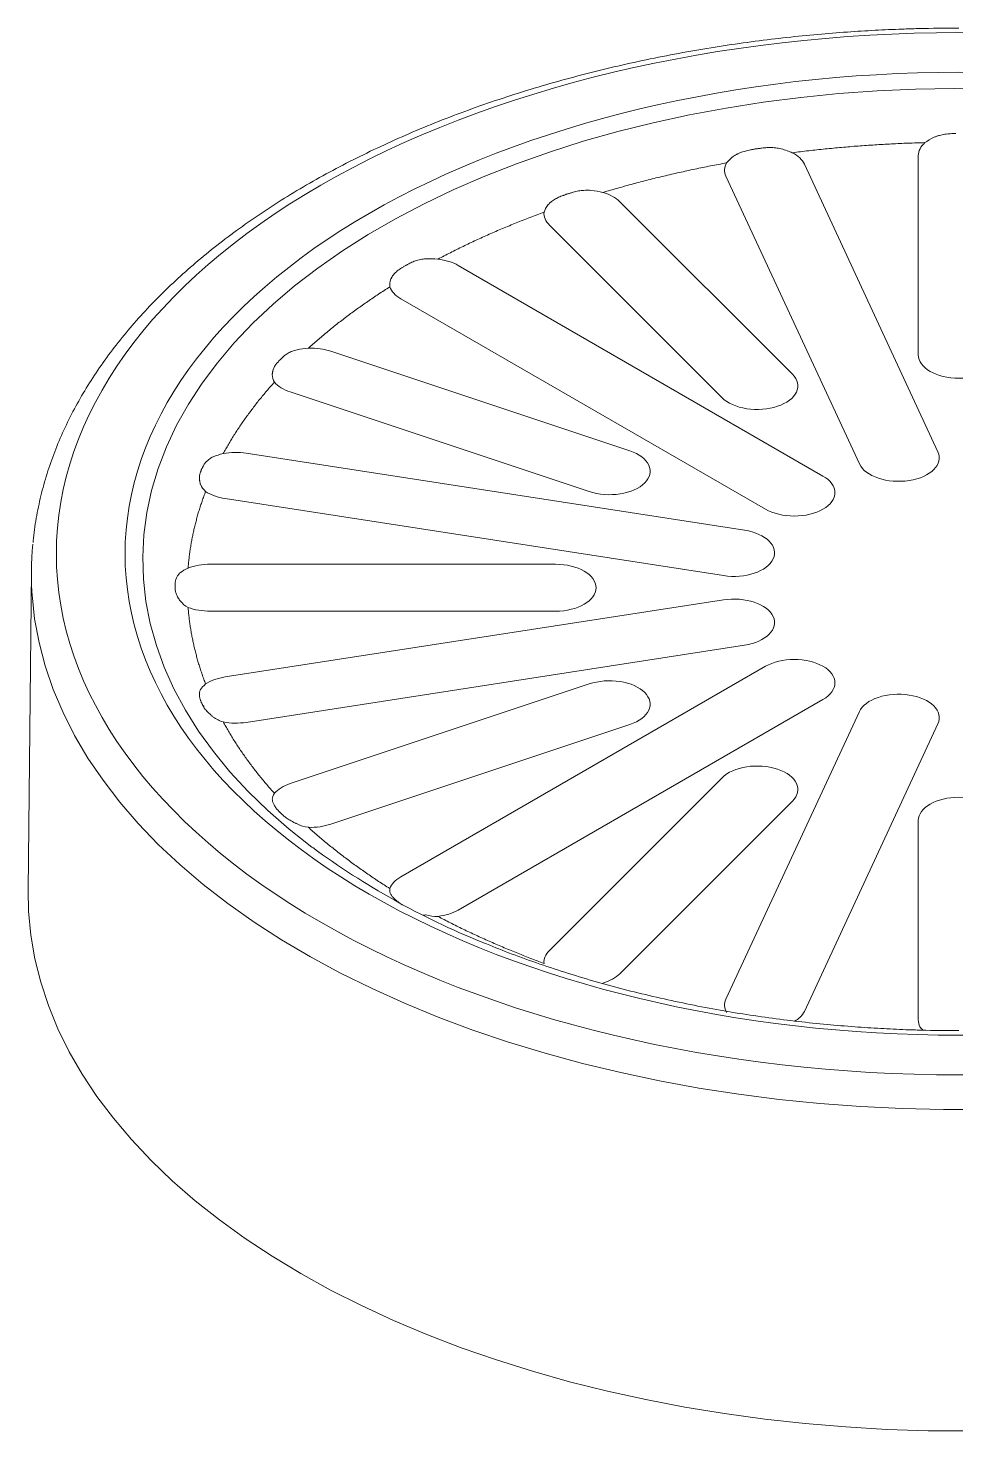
# Model space of a CAD drawing. Header units: millimetres. Extents: x -1245 to 7283, y 1609 to 4579.
# Drawn here: x 5089.9 to 5187.4, y 3688.9 to 3836.3 of the extents above; entities that cross this region are included whole.
import ezdxf

# ---------------------------------------------------------------- set-up
doc = ezdxf.new("R2010")
doc.units = ezdxf.units.MM

msp = doc.modelspace()

# ---------------------------------------------------------------- linework, layer by layer
at = {"lineweight": 5}
for p, q in [((5185.5, 3791.8, 163.19), (5171.47, 3822.02, 163.19)), ((5183.44, 3822.93, 163.19), (5183.44, 3801.98, 163.19)), ((5163.22, 3820.74, 163.19), (5177.25, 3790.52, 163.19)), ((5170.21, 3799.94, 163.19), (5152.07, 3818.07, 163.19)), ((5144.67, 3815.61, 163.19), (5162.81, 3797.47, 163.19)), ((5173.42, 3789.24, 163.19), (5135.1, 3811.37, 163.19)), ((5129.06, 3807.88, 163.19), (5167.38, 3785.76, 163.19)), ((5153.13, 3791.88, 163.19), (5121.71, 3802.35, 163.19)), ((5117.44, 3798.08, 163.19), (5148.86, 3787.61, 163.19)), ((5165.17, 3783.55, 163.19), (5112.82, 3791.65, 163.19)), ((5110.61, 3786.88, 163.19), (5162.96, 3778.79, 163.19)), ((5090.24, 3779.3, 163.19), (5089.89, 3745.74, 163.19)), ((5145.31, 3779.98, 163.19), (5109.04, 3779.98, 163.19)), ((5162.96, 3776.23, 163.19), (5110.61, 3768.14, 163.19)), ((5109.04, 3775.05, 163.19), (5145.31, 3775.05, 163.19)), ((5112.82, 3763.37, 163.19), (5165.17, 3771.47, 163.19)), ((5167.38, 3769.26, 163.19), (5129.06, 3747.14, 163.19)), ((5148.86, 3767.41, 163.19), (5117.44, 3756.94, 163.19)), ((5135.1, 3743.65, 163.19), (5173.42, 3765.78, 163.19)), ((5177.25, 3764.5, 163.19), (5163.22, 3734.28, 163.19)), ((5121.71, 3752.67, 163.19), (5153.13, 3763.14, 163.19)), ((5171.47, 3733, 163.19), (5185.5, 3763.22, 163.19)), ((5162.81, 3757.55, 163.19), (5144.67, 3739.41, 163.19)), ((5152.07, 3736.95, 163.19), (5170.21, 3755.08, 163.19)), ((5116.63, 3753.66, 163.19), (5116.35, 3753.93, 163.19)), ((5183.44, 3753.04, 163.19), (5183.44, 3732.1, 163.19))]:
    msp.add_line(p, q, dxfattribs=at)
at = {"lineweight": 5, "elevation": 163.19, "flags": 128}
for points in [[(5119.79, 3750.21), (5119.71, 3750.27), (5117.32, 3752.16), (5115.08, 3754.11), (5113.01, 3756.12), (5111.1, 3758.18), (5109.37, 3760.3), (5107.8, 3762.45), (5106.42, 3764.65), (5105.22, 3766.89), (5104.2, 3769.15), (5103.37, 3771.44), (5102.73, 3773.75), (5102.27, 3776.07), (5102.01, 3778.41), (5101.94, 3780.74), (5102.06, 3783.08), (5102.37, 3785.41), (5102.87, 3787.73), (5103.56, 3790.04), (5104.44, 3792.32), (5105.5, 3794.58), (5106.75, 3796.8), (5108.18, 3798.99), (5109.78, 3801.14), (5111.56, 3803.24), (5113.51, 3805.29), (5115.63, 3807.29), (5117.9, 3809.22), (5120.33, 3811.09), (5122.92, 3812.9), (5125.64, 3814.63), (5128.51, 3816.28), (5131.5, 3817.85), (5134.63, 3819.34), (5137.87, 3820.75), (5141.22, 3822.06), (5144.67, 3823.28), (5148.23, 3824.41), (5151.87, 3825.44), (5155.59, 3826.36), (5159.38, 3827.19), (5163.23, 3827.91), (5167.14, 3828.52), (5171.1, 3829.03), (5175.09, 3829.43), (5179.11, 3829.72), (5183.15, 3829.9), (5187.2, 3829.96), (5191.25, 3829.92)], [(5190.42, 3722.71), (5186.08, 3722.7), (5181.74, 3722.8), (5177.41, 3723.01), (5173.1, 3723.33), (5168.82, 3723.76), (5164.58, 3724.3), (5160.39, 3724.95), (5156.25, 3725.7), (5152.17, 3726.57), (5148.16, 3727.53), (5144.23, 3728.6), (5140.39, 3729.77), (5136.64, 3731.03), (5132.99, 3732.39), (5129.46, 3733.85), (5126.03, 3735.39), (5122.73, 3737.02), (5119.56, 3738.73), (5116.52, 3740.52), (5113.63, 3742.39), (5110.88, 3744.33), (5108.29, 3746.34), (5105.85, 3748.42), (5103.57, 3750.55), (5101.46, 3752.75), (5099.53, 3754.99), (5097.77, 3757.28), (5096.18, 3759.61), (5094.78, 3761.99), (5093.56, 3764.39), (5092.53, 3766.83), (5091.69, 3769.29), (5091.04, 3771.77), (5090.58, 3774.26), (5090.34, 3776.4)], [(5089.89, 3745.74), (5089.94, 3743.52), (5090.18, 3741.02), (5090.61, 3738.54), (5091.23, 3736.06), (5092.04, 3733.61), (5093.03, 3731.18), (5094.21, 3728.77), (5095.58, 3726.4), (5097.12, 3724.07), (5098.85, 3721.78), (5100.74, 3719.53), (5102.81, 3717.34), (5105.04, 3715.2), (5107.44, 3713.11), (5109.99, 3711.1), (5112.69, 3709.15), (5115.54, 3707.27), (5118.54, 3705.46)], [(5131.69, 3743.21), (5131.69, 3743.21), (5131.69, 3743.21)], [(5118.54, 3705.46), (5121.66, 3703.73), (5124.92, 3702.09), (5128.3, 3700.53), (5131.79, 3699.05), (5135.4, 3697.67), (5139.11, 3696.38), (5142.91, 3695.19), (5146.8, 3694.09), (5150.77, 3693.1), (5154.81, 3692.21), (5158.92, 3691.42), (5163.08, 3690.74), (5167.3, 3690.16), (5171.55, 3689.7), (5175.83, 3689.34), (5180.14, 3689.09), (5184.46, 3688.95), (5188.79, 3688.92)]]:
    msp.add_lwpolyline(points, dxfattribs=at)
at = {"lineweight": 5}
for centre, radius, start, end in [((5122.79, 3778.96, 163.19), 32.55, 174.4598, 184.5137), ((5107.98, 3764.78, 163.19), 0.48, 31.0159, 58.5457), ((5115.93, 3753.6, 163.19), 0.537, 37.9321, 57.3265), ((5116.36, 3753.45, 163.19), 0.343, 38.2951, 60.4304), ((5168.57, 3816.64, 163.19), 82.41, 233.7137, 247.8528), ((5131.39, 3744.3, 163.19), 1.19, 269.2373, 284.2)]:
    msp.add_arc(centre, radius, start, end, dxfattribs=at)
for points, knots in [([(5187.71, 3836.31, 163.19), (5186.28, 3836.3, 163.19), (5184.29, 3836.29, 163.19), (5181.36, 3836.19, 163.19), (5178.87, 3836.08, 163.19), (5175.91, 3835.9, 163.19), (5172.82, 3835.65, 163.19), (5169.59, 3835.33, 163.19), (5166.28, 3834.93, 163.19), (5162.91, 3834.45, 163.19), (5159.51, 3833.89, 163.19), (5156.11, 3833.25, 163.19), (5152.7, 3832.53, 163.19), (5149.32, 3831.72, 163.19), (5145.96, 3830.84, 163.19), (5142.65, 3829.87, 163.19), (5139.38, 3828.83, 163.19), (5136.16, 3827.71, 163.19), (5133.01, 3826.51, 163.19), (5129.94, 3825.24, 163.19), (5126.94, 3823.89, 163.19), (5124.02, 3822.48, 163.19), (5121.2, 3820.99, 163.19), (5118.46, 3819.44, 163.19), (5115.83, 3817.82, 163.19), (5113.31, 3816.13, 163.19), (5110.89, 3814.39, 163.19), (5108.58, 3812.58, 163.19), (5106.4, 3810.72, 163.19), (5104.34, 3808.81, 163.19), (5102.4, 3806.84, 163.19), (5100.59, 3804.82, 163.19), (5098.92, 3802.76, 163.19), (5097.38, 3800.64, 163.19), (5095.98, 3798.49, 163.19), (5094.73, 3796.3, 163.19), (5093.62, 3794.06, 163.19), (5092.66, 3791.8, 163.19), (5091.86, 3789.5, 163.19), (5091.21, 3787.17, 163.19), (5090.73, 3784.81, 163.19), (5090.47, 3783.17, 163.19), (5090.41, 3782.31, 163.19), (5090.41, 3782.25, 163.19)], [0, 0, 0, 0, 0.029112, 0.040751, 0.060089, 0.080138, 0.101624, 0.12403, 0.147148, 0.170811, 0.194901, 0.219332, 0.244037, 0.268966, 0.29408, 0.319348, 0.344746, 0.370253, 0.395854, 0.421536, 0.447287, 0.473099, 0.498964, 0.524878, 0.550835, 0.57683, 0.602862, 0.628927, 0.655023, 0.681149, 0.707304, 0.733489, 0.759703, 0.785949, 0.81223, 0.83855, 0.864917, 0.891342, 0.917836, 0.944418, 0.971108, 0.997931, 1, 1, 1, 1]), ([(5254.77, 3742.36, 163.19), (5236.98, 3732.1, 163.19), (5212.86, 3726.33, 163.19), (5162.55, 3726.33, 163.19), (5138.43, 3732.1, 163.19), (5102.86, 3752.63, 163.19), (5092.86, 3766.56, 163.19), (5092.86, 3795.6, 163.19), (5102.86, 3809.53, 163.19), (5138.43, 3830.06, 163.19), (5162.55, 3835.83, 163.19), (5212.86, 3835.83, 163.19), (5236.98, 3830.06, 163.19), (5272.55, 3809.53, 163.19), (5282.55, 3795.6, 163.19), (5282.55, 3766.56, 163.19), (5272.55, 3752.63, 163.19), (5254.77, 3742.36, 163.19)], [0, 0, 0, 0, 0.125, 0.125, 0.25, 0.25, 0.375, 0.375, 0.5, 0.5, 0.625, 0.625, 0.75, 0.75, 0.875, 0.875, 1, 1, 1, 1]), ([(5249.66, 3745.31, 163.19), (5266.1, 3754.8, 163.19), (5275.33, 3767.66, 163.19), (5275.33, 3794.49, 163.19), (5266.1, 3807.36, 163.19), (5233.23, 3826.33, 163.19), (5210.94, 3831.66, 163.19), (5164.47, 3831.66, 163.19), (5142.18, 3826.33, 163.19), (5109.31, 3807.36, 163.19), (5100.08, 3794.49, 163.19), (5100.08, 3767.66, 163.19), (5109.31, 3754.8, 163.19), (5142.18, 3735.82, 163.19), (5164.47, 3730.5, 163.19), (5210.94, 3730.5, 163.19), (5233.23, 3735.82, 163.19), (5249.66, 3745.31, 163.19)], [0, 0, 0, 0, 0.125, 0.125, 0.25, 0.25, 0.375, 0.375, 0.5, 0.5, 0.625, 0.625, 0.75, 0.75, 0.875, 0.875, 1, 1, 1, 1]), ([(5185.11, 3824.84, 163.19), (5185.16, 3824.86, 163.19), (5185.25, 3824.9, 163.19), (5185.39, 3824.95, 163.19), (5185.52, 3824.99, 163.19), (5185.71, 3825.04, 163.19), (5185.93, 3825.1, 163.19), (5186.23, 3825.15, 163.19), (5186.51, 3825.19, 163.19), (5186.81, 3825.21, 163.19), (5187.05, 3825.22, 163.19), (5187.25, 3825.23, 163.19), (5187.35, 3825.22, 163.19), (5187.39, 3825.22, 163.19)], [0, 0, 0, 0, 0.0685345, 0.1334045, 0.1939686, 0.2496751, 0.3820196, 0.4996257, 0.635108, 0.7496542, 0.8749251, 0.9434754, 1, 1, 1, 1]), ([(5164.02, 3822.84, 163.19), (5164.06, 3822.87, 163.19), (5164.14, 3822.92, 163.19), (5164.26, 3822.99, 163.19), (5164.37, 3823.05, 163.19), (5164.53, 3823.13, 163.19), (5164.73, 3823.22, 163.19), (5164.99, 3823.31, 163.19), (5165.25, 3823.39, 163.19), (5165.53, 3823.46, 163.19), (5165.76, 3823.51, 163.19), (5165.95, 3823.54, 163.19), (5166.04, 3823.55, 163.19), (5166.09, 3823.56, 163.19)], [0, 0, 0, 0, 0.068534, 0.133405, 0.193969, 0.249675, 0.38202, 0.499626, 0.635108, 0.749654, 0.874925, 0.943475, 1, 1, 1, 1]), ([(5166.69, 3823.65, 163.19), (5166.64, 3823.65, 163.19), (5166.54, 3823.64, 163.19), (5166.38, 3823.62, 163.19), (5166.23, 3823.59, 163.19), (5166.14, 3823.57, 163.19), (5166.09, 3823.56, 163.19)], [0, 0, 0, 0, 0.250382, 0.5, 0.749618, 1, 1, 1, 1]), ([(5166.69, 3823.65, 163.19), (5166.73, 3823.66, 163.19), (5166.83, 3823.67, 163.19), (5167.02, 3823.7, 163.19), (5167.26, 3823.73, 163.19), (5167.55, 3823.75, 163.19), (5167.85, 3823.75, 163.19), (5168.15, 3823.75, 163.19), (5168.44, 3823.72, 163.19), (5168.74, 3823.68, 163.19), (5168.93, 3823.64, 163.19), (5169.04, 3823.62, 163.19)], [0, 0, 0, 0, 0.056352, 0.124658, 0.249629, 0.364158, 0.499576, 0.617262, 0.749624, 0.865858, 1, 1, 1, 1]), ([(5170.2, 3823.21, 163.19), (5170.48, 3823.25, 163.19), (5171.06, 3823.32, 163.19), (5171.92, 3823.42, 163.19), (5172.78, 3823.52, 163.19), (5173.65, 3823.61, 163.19), (5174.52, 3823.69, 163.19), (5175.38, 3823.77, 163.19), (5176.25, 3823.85, 163.19), (5177.12, 3823.92, 163.19), (5177.99, 3823.98, 163.19), (5178.87, 3824.04, 163.19), (5179.74, 3824.09, 163.19), (5180.62, 3824.14, 163.19), (5181.49, 3824.18, 163.19), (5182.37, 3824.22, 163.19), (5183.25, 3824.25, 163.19), (5183.83, 3824.26, 163.19), (5184.13, 3824.27, 163.19)], [0, 0, 0, 0, 0.062629, 0.125206, 0.187739, 0.250236, 0.312703, 0.375147, 0.437577, 0.5, 0.562423, 0.624853, 0.687297, 0.749764, 0.812261, 0.874794, 0.937371, 1, 1, 1, 1]), ([(5150.3, 3819.04, 163.19), (5150.56, 3819.12, 163.19), (5151.09, 3819.27, 163.19), (5151.87, 3819.5, 163.19), (5152.66, 3819.72, 163.19), (5153.46, 3819.94, 163.19), (5154.26, 3820.15, 163.19), (5155.06, 3820.36, 163.19), (5155.87, 3820.56, 163.19), (5156.68, 3820.75, 163.19), (5157.49, 3820.95, 163.19), (5158.31, 3821.13, 163.19), (5159.13, 3821.31, 163.19), (5159.95, 3821.49, 163.19), (5160.78, 3821.66, 163.19), (5161.61, 3821.83, 163.19), (5162.45, 3821.99, 163.19), (5163.01, 3822.09, 163.19), (5163.29, 3822.14, 163.19)], [0, 0, 0, 0, 0.062629, 0.125206, 0.187739, 0.250236, 0.312703, 0.375147, 0.437577, 0.5, 0.562423, 0.624853, 0.687297, 0.749764, 0.812261, 0.874794, 0.937371, 1, 1, 1, 1]), ([(5146.79, 3818.94, 163.19), (5146.75, 3818.93, 163.19), (5146.65, 3818.91, 163.19), (5146.52, 3818.87, 163.19), (5146.38, 3818.82, 163.19), (5146.3, 3818.78, 163.19), (5146.25, 3818.76, 163.19)], [0, 0, 0, 0, 0.250382, 0.5, 0.749618, 1, 1, 1, 1]), ([(5146.79, 3818.94, 163.19), (5146.83, 3818.96, 163.19), (5146.92, 3818.99, 163.19), (5147.09, 3819.04, 163.19), (5147.31, 3819.1, 163.19), (5147.59, 3819.17, 163.19), (5147.86, 3819.22, 163.19), (5148.16, 3819.25, 163.19), (5148.44, 3819.27, 163.19), (5148.74, 3819.28, 163.19), (5148.94, 3819.27, 163.19), (5149.04, 3819.26, 163.19)], [0, 0, 0, 0, 0.056352, 0.124658, 0.249629, 0.364158, 0.499576, 0.617262, 0.749624, 0.865858, 1, 1, 1, 1]), ([(5144.55, 3817.76, 163.19), (5144.58, 3817.79, 163.19), (5144.64, 3817.86, 163.19), (5144.72, 3817.94, 163.19), (5144.81, 3818.02, 163.19), (5144.93, 3818.12, 163.19), (5145.09, 3818.23, 163.19), (5145.31, 3818.36, 163.19), (5145.52, 3818.48, 163.19), (5145.76, 3818.59, 163.19), (5145.96, 3818.67, 163.19), (5146.13, 3818.72, 163.19), (5146.21, 3818.75, 163.19), (5146.25, 3818.76, 163.19)], [0, 0, 0, 0, 0.068534, 0.133405, 0.193969, 0.249675, 0.38202, 0.499626, 0.635108, 0.749654, 0.874925, 0.943475, 1, 1, 1, 1]), ([(5132.96, 3812.04, 163.19), (5133.18, 3812.15, 163.19), (5133.61, 3812.38, 163.19), (5134.27, 3812.71, 163.19), (5134.93, 3813.05, 163.19), (5135.6, 3813.38, 163.19), (5136.28, 3813.7, 163.19), (5136.96, 3814.02, 163.19), (5137.65, 3814.33, 163.19), (5138.35, 3814.65, 163.19), (5139.05, 3814.95, 163.19), (5139.75, 3815.25, 163.19), (5140.46, 3815.55, 163.19), (5141.18, 3815.84, 163.19), (5141.9, 3816.13, 163.19), (5142.63, 3816.42, 163.19), (5143.37, 3816.7, 163.19), (5143.86, 3816.88, 163.19), (5144.11, 3816.97, 163.19)], [0, 0, 0, 0, 0.062629, 0.125206, 0.187739, 0.250236, 0.312703, 0.375147, 0.437577, 0.5, 0.562423, 0.624853, 0.687297, 0.749764, 0.812261, 0.874794, 0.937371, 1, 1, 1, 1]), ([(5129.68, 3811.42, 163.19), (5129.64, 3811.41, 163.19), (5129.57, 3811.37, 163.19), (5129.49, 3811.33, 163.19), (5129.45, 3811.31, 163.19)], [0, 0, 0, 0, 0.5004, 1, 1, 1, 1]), ([(5129.68, 3811.42, 163.19), (5129.72, 3811.44, 163.19), (5129.78, 3811.48, 163.19), (5129.93, 3811.56, 163.19), (5130.12, 3811.66, 163.19), (5130.35, 3811.76, 163.19), (5130.6, 3811.85, 163.19), (5130.86, 3811.93, 163.19), (5131.12, 3811.99, 163.19), (5131.4, 3812.04, 163.19), (5131.59, 3812.06, 163.19), (5131.69, 3812.07, 163.19)], [0, 0, 0, 0, 0.056345, 0.124658, 0.249629, 0.364108, 0.499576, 0.61727, 0.749624, 0.866249, 1, 1, 1, 1]), ([(5128.02, 3809.95, 163.19), (5128.03, 3809.98, 163.19), (5128.07, 3810.05, 163.19), (5128.12, 3810.14, 163.19), (5128.17, 3810.23, 163.19), (5128.25, 3810.35, 163.19), (5128.36, 3810.48, 163.19), (5128.51, 3810.64, 163.19), (5128.67, 3810.79, 163.19), (5128.85, 3810.93, 163.19), (5129.01, 3811.03, 163.19), (5129.14, 3811.11, 163.19), (5129.21, 3811.15, 163.19), (5129.24, 3811.17, 163.19)], [0, 0, 0, 0, 0.068534, 0.133405, 0.193969, 0.249675, 0.38202, 0.499626, 0.635108, 0.749654, 0.874925, 0.943475, 1, 1, 1, 1]), ([(5129.45, 3811.31, 163.19), (5129.42, 3811.29, 163.19), (5129.35, 3811.25, 163.19), (5129.28, 3811.19, 163.19), (5129.24, 3811.17, 163.19)], [0, 0, 0, 0, 0.4996, 1, 1, 1, 1]), ([(5119.35, 3802.68, 163.19), (5119.5, 3802.82, 163.19), (5119.82, 3803.11, 163.19), (5120.31, 3803.53, 163.19), (5120.8, 3803.95, 163.19), (5121.3, 3804.37, 163.19), (5121.81, 3804.78, 163.19), (5122.32, 3805.19, 163.19), (5122.85, 3805.6, 163.19), (5123.38, 3806, 163.19), (5123.92, 3806.41, 163.19), (5124.46, 3806.8, 163.19), (5125.02, 3807.2, 163.19), (5125.58, 3807.59, 163.19), (5126.15, 3807.97, 163.19), (5126.72, 3808.36, 163.19), (5127.31, 3808.74, 163.19), (5127.7, 3808.99, 163.19), (5127.9, 3809.11, 163.19)], [0, 0, 0, 0, 0.062629, 0.125206, 0.187739, 0.250236, 0.312703, 0.375147, 0.437577, 0.5, 0.562423, 0.624853, 0.687297, 0.749764, 0.812261, 0.874794, 0.937371, 1, 1, 1, 1]), ([(5115.55, 3799.93, 163.19), (5115.55, 3799.96, 163.19), (5115.56, 3800.03, 163.19), (5115.58, 3800.13, 163.19), (5115.59, 3800.23, 163.19), (5115.62, 3800.35, 163.19), (5115.67, 3800.5, 163.19), (5115.75, 3800.68, 163.19), (5115.84, 3800.84, 163.19), (5115.95, 3801, 163.19), (5116.05, 3801.12, 163.19), (5116.15, 3801.22, 163.19), (5116.2, 3801.27, 163.19), (5116.22, 3801.29, 163.19)], [0, 0, 0, 0, 0.068825, 0.133796, 0.194265, 0.249675, 0.382028, 0.499626, 0.635058, 0.749654, 0.874925, 0.943468, 1, 1, 1, 1]), ([(5116.53, 3801.6, 163.19), (5116.5, 3801.58, 163.19), (5116.44, 3801.54, 163.19), (5116.36, 3801.46, 163.19), (5116.29, 3801.38, 163.19), (5116.24, 3801.32, 163.19), (5116.22, 3801.29, 163.19)], [0, 0, 0, 0, 0.250382, 0.5, 0.749618, 1, 1, 1, 1]), ([(5116.53, 3801.6, 163.19), (5116.55, 3801.63, 163.19), (5116.6, 3801.68, 163.19), (5116.71, 3801.78, 163.19), (5116.84, 3801.9, 163.19), (5117.03, 3802.03, 163.19), (5117.22, 3802.15, 163.19), (5117.44, 3802.27, 163.19), (5117.66, 3802.36, 163.19), (5117.9, 3802.45, 163.19), (5118.06, 3802.5, 163.19), (5118.15, 3802.52, 163.19)], [0, 0, 0, 0, 0.056345, 0.124658, 0.249629, 0.364108, 0.499576, 0.61727, 0.749624, 0.866249, 1, 1, 1, 1]), ([(5183.44, 3801.98, 163.19), (5183.44, 3800.62, 163.19), (5185.35, 3799.52, 163.19), (5190.06, 3799.52, 163.19), (5191.98, 3800.62, 163.19), (5191.98, 3801.98, 163.19)], [0, 0, 0, 0, 0.5, 0.5, 1, 1, 1, 1]), ([(5162.81, 3797.47, 163.19), (5163.38, 3796.91, 163.19), (5164.31, 3796.49, 163.19), (5166.5, 3796.15, 163.19), (5167.66, 3796.24, 163.19), (5169.62, 3796.9, 163.19), (5170.34, 3797.44, 163.19), (5170.93, 3798.7, 163.19), (5170.77, 3799.37, 163.19), (5170.21, 3799.94, 163.19)], [0, 0, 0, 0, 0.25, 0.25, 0.5, 0.5, 0.75, 0.75, 1, 1, 1, 1]), ([(5110.39, 3791.61, 163.19), (5110.48, 3791.77, 163.19), (5110.66, 3792.09, 163.19), (5110.94, 3792.57, 163.19), (5111.22, 3793.05, 163.19), (5111.52, 3793.53, 163.19), (5111.83, 3794.01, 163.19), (5112.14, 3794.48, 163.19), (5112.46, 3794.95, 163.19), (5112.8, 3795.42, 163.19), (5113.14, 3795.89, 163.19), (5113.49, 3796.36, 163.19), (5113.84, 3796.82, 163.19), (5114.21, 3797.28, 163.19), (5114.59, 3797.74, 163.19), (5114.97, 3798.2, 163.19), (5115.36, 3798.65, 163.19), (5115.63, 3798.95, 163.19), (5115.77, 3799.1, 163.19)], [0, 0, 0, 0, 0.062629, 0.125206, 0.187739, 0.250236, 0.312703, 0.375147, 0.437577, 0.5, 0.562423, 0.624853, 0.687297, 0.749764, 0.812261, 0.874794, 0.937371, 1, 1, 1, 1]), ([(5108.23, 3790.15, 163.19), (5108.24, 3790.18, 163.19), (5108.26, 3790.24, 163.19), (5108.32, 3790.35, 163.19), (5108.4, 3790.48, 163.19), (5108.52, 3790.64, 163.19), (5108.65, 3790.79, 163.19), (5108.8, 3790.93, 163.19), (5108.97, 3791.06, 163.19), (5109.15, 3791.18, 163.19), (5109.28, 3791.24, 163.19), (5109.35, 3791.28, 163.19)], [0, 0, 0, 0, 0.056345, 0.124658, 0.249629, 0.364108, 0.499576, 0.61727, 0.749624, 0.866249, 1, 1, 1, 1]), ([(5148.86, 3787.61, 163.19), (5149.84, 3787.29, 163.19), (5151, 3787.2, 163.19), (5153.19, 3787.54, 163.19), (5154.12, 3787.95, 163.19), (5155.25, 3789.08, 163.19), (5155.41, 3789.75, 163.19), (5154.82, 3791.02, 163.19), (5154.11, 3791.55, 163.19), (5153.13, 3791.88, 163.19)], [0, 0, 0, 0, 0.25, 0.25, 0.5, 0.5, 0.75, 0.75, 1, 1, 1, 1]), ([(5177.25, 3790.52, 163.19), (5177.86, 3789.21, 163.19), (5180.2, 3788.42, 163.19), (5184.75, 3789.13, 163.19), (5186.11, 3790.48, 163.19), (5185.5, 3791.8, 163.19)], [0, 0, 0, 0, 0.5, 0.5, 1, 1, 1, 1]), ([(5108, 3788.38, 163.19), (5107.99, 3788.42, 163.19), (5107.97, 3788.49, 163.19), (5107.95, 3788.59, 163.19), (5107.93, 3788.68, 163.19), (5107.91, 3788.81, 163.19), (5107.89, 3788.96, 163.19), (5107.89, 3789.14, 163.19), (5107.9, 3789.31, 163.19), (5107.94, 3789.48, 163.19), (5107.98, 3789.62, 163.19), (5108.03, 3789.73, 163.19), (5108.05, 3789.78, 163.19), (5108.07, 3789.81, 163.19)], [0, 0, 0, 0, 0.068825, 0.133796, 0.194265, 0.249675, 0.382028, 0.499626, 0.635058, 0.749654, 0.874925, 0.943468, 1, 1, 1, 1]), ([(5108.23, 3790.15, 163.19), (5108.21, 3790.13, 163.19), (5108.18, 3790.08, 163.19), (5108.13, 3789.99, 163.19), (5108.09, 3789.9, 163.19), (5108.08, 3789.84, 163.19), (5108.07, 3789.81, 163.19)], [0, 0, 0, 0, 0.250382, 0.5, 0.749618, 1, 1, 1, 1]), ([(5167.38, 3785.76, 163.19), (5168.18, 3785.3, 163.19), (5169.27, 3785.04, 163.19), (5171.53, 3785.04, 163.19), (5172.62, 3785.3, 163.19), (5174.22, 3786.22, 163.19), (5174.67, 3786.85, 163.19), (5174.67, 3788.15, 163.19), (5174.22, 3788.78, 163.19), (5173.42, 3789.24, 163.19)], [0, 0, 0, 0, 0.25, 0.25, 0.5, 0.5, 0.75, 0.75, 1, 1, 1, 1]), ([(5106.7, 3779.58, 163.19), (5106.72, 3779.74, 163.19), (5106.75, 3780.08, 163.19), (5106.8, 3780.59, 163.19), (5106.86, 3781.1, 163.19), (5106.93, 3781.6, 163.19), (5107.02, 3782.11, 163.19), (5107.11, 3782.61, 163.19), (5107.21, 3783.12, 163.19), (5107.32, 3783.62, 163.19), (5107.44, 3784.12, 163.19), (5107.57, 3784.62, 163.19), (5107.7, 3785.12, 163.19), (5107.85, 3785.62, 163.19), (5108.01, 3786.12, 163.19), (5108.18, 3786.62, 163.19), (5108.35, 3787.12, 163.19), (5108.48, 3787.45, 163.19), (5108.54, 3787.62, 163.19)], [0, 0, 0, 0, 0.062629, 0.125206, 0.187739, 0.250236, 0.312703, 0.375147, 0.437577, 0.5, 0.562423, 0.624853, 0.687297, 0.749764, 0.812261, 0.874794, 0.937371, 1, 1, 1, 1]), ([(5162.96, 3778.79, 163.19), (5165.24, 3778.43, 163.19), (5167.58, 3779.22, 163.19), (5168.8, 3781.84, 163.19), (5167.45, 3783.2, 163.19), (5165.17, 3783.55, 163.19)], [0, 0, 0, 0, 0.5, 0.5, 1, 1, 1, 1]), ([(5105.34, 3777.85, 163.19), (5105.34, 3777.88, 163.19), (5105.34, 3777.94, 163.19), (5105.34, 3778.06, 163.19), (5105.36, 3778.2, 163.19), (5105.41, 3778.37, 163.19), (5105.47, 3778.53, 163.19), (5105.55, 3778.69, 163.19), (5105.64, 3778.84, 163.19), (5105.75, 3778.98, 163.19), (5105.84, 3779.06, 163.19), (5105.89, 3779.11, 163.19)], [0, 0, 0, 0, 0.056345, 0.124658, 0.249629, 0.364108, 0.499576, 0.61727, 0.749624, 0.866249, 1, 1, 1, 1]), ([(5145.31, 3775.05, 163.19), (5147.67, 3775.05, 163.19), (5149.58, 3776.15, 163.19), (5149.58, 3778.87, 163.19), (5147.67, 3779.98, 163.19), (5145.31, 3779.98, 163.19)], [0, 0, 0, 0, 0.5, 0.5, 1, 1, 1, 1]), ([(5105.34, 3777.85, 163.19), (5105.34, 3777.83, 163.19), (5105.33, 3777.77, 163.19), (5105.33, 3777.68, 163.19), (5105.33, 3777.59, 163.19), (5105.34, 3777.53, 163.19), (5105.34, 3777.49, 163.19)], [0, 0, 0, 0, 0.250382, 0.5, 0.749618, 1, 1, 1, 1]), ([(5105.89, 3776.11, 163.19), (5105.86, 3776.14, 163.19), (5105.82, 3776.21, 163.19), (5105.75, 3776.3, 163.19), (5105.7, 3776.39, 163.19), (5105.63, 3776.5, 163.19), (5105.55, 3776.65, 163.19), (5105.47, 3776.82, 163.19), (5105.41, 3776.99, 163.19), (5105.36, 3777.16, 163.19), (5105.34, 3777.3, 163.19), (5105.34, 3777.41, 163.19), (5105.34, 3777.47, 163.19), (5105.34, 3777.49, 163.19)], [0, 0, 0, 0, 0.068825, 0.133796, 0.194265, 0.249675, 0.382028, 0.499626, 0.635058, 0.749654, 0.874925, 0.943468, 1, 1, 1, 1]), ([(5165.17, 3771.47, 163.19), (5167.45, 3771.82, 163.19), (5168.8, 3773.18, 163.19), (5167.58, 3775.81, 163.19), (5165.24, 3776.59, 163.19), (5162.96, 3776.23, 163.19)], [0, 0, 0, 0, 0.5, 0.5, 1, 1, 1, 1]), ([(5108.54, 3767.4, 163.19), (5108.48, 3767.57, 163.19), (5108.35, 3767.9, 163.19), (5108.18, 3768.4, 163.19), (5108.01, 3768.9, 163.19), (5107.85, 3769.4, 163.19), (5107.7, 3769.9, 163.19), (5107.57, 3770.4, 163.19), (5107.44, 3770.9, 163.19), (5107.32, 3771.4, 163.19), (5107.21, 3771.9, 163.19), (5107.11, 3772.41, 163.19), (5107.02, 3772.91, 163.19), (5106.93, 3773.42, 163.19), (5106.86, 3773.92, 163.19), (5106.8, 3774.43, 163.19), (5106.75, 3774.94, 163.19), (5106.72, 3775.28, 163.19), (5106.7, 3775.45, 163.19)], [0, 0, 0, 0, 0.062629, 0.125206, 0.187739, 0.250236, 0.312703, 0.375147, 0.437577, 0.5, 0.562423, 0.624853, 0.687297, 0.749764, 0.812261, 0.874794, 0.937371, 1, 1, 1, 1]), ([(5173.42, 3765.78, 163.19), (5174.22, 3766.24, 163.19), (5174.67, 3766.87, 163.19), (5174.67, 3768.17, 163.19), (5174.22, 3768.8, 163.19), (5172.62, 3769.72, 163.19), (5171.53, 3769.98, 163.19), (5169.27, 3769.98, 163.19), (5168.18, 3769.72, 163.19), (5167.38, 3769.26, 163.19)], [0, 0, 0, 0, 0.25, 0.25, 0.5, 0.5, 0.75, 0.75, 1, 1, 1, 1]), ([(5153.13, 3763.14, 163.19), (5154.11, 3763.47, 163.19), (5154.82, 3764, 163.19), (5155.41, 3765.27, 163.19), (5155.25, 3765.94, 163.19), (5154.12, 3767.07, 163.19), (5153.19, 3767.49, 163.19), (5151, 3767.82, 163.19), (5149.84, 3767.73, 163.19), (5148.86, 3767.41, 163.19)], [0, 0, 0, 0, 0.25, 0.25, 0.5, 0.5, 0.75, 0.75, 1, 1, 1, 1]), ([(5108.07, 3765.54, 163.19), (5108.05, 3765.57, 163.19), (5108.03, 3765.62, 163.19), (5107.98, 3765.74, 163.19), (5107.94, 3765.88, 163.19), (5107.9, 3766.05, 163.19), (5107.89, 3766.21, 163.19), (5107.89, 3766.38, 163.19), (5107.91, 3766.53, 163.19), (5107.95, 3766.69, 163.19), (5107.98, 3766.78, 163.19), (5108, 3766.83, 163.19)], [0, 0, 0, 0, 0.056345, 0.124658, 0.249629, 0.364108, 0.499576, 0.61727, 0.749624, 0.866249, 1, 1, 1, 1]), ([(5185.5, 3763.22, 163.19), (5185.79, 3763.86, 163.19), (5185.63, 3764.53, 163.19), (5184.5, 3765.66, 163.19), (5183.57, 3766.07, 163.19), (5181.38, 3766.41, 163.19), (5180.22, 3766.32, 163.19), (5178.26, 3765.67, 163.19), (5177.54, 3765.13, 163.19), (5177.25, 3764.5, 163.19)], [0, 0, 0, 0, 0.25, 0.25, 0.5, 0.5, 0.75, 0.75, 1, 1, 1, 1]), ([(5108.07, 3765.54, 163.19), (5108.08, 3765.51, 163.19), (5108.09, 3765.46, 163.19), (5108.13, 3765.38, 163.19), (5108.18, 3765.29, 163.19), (5108.21, 3765.22, 163.19), (5108.23, 3765.19, 163.19)], [0, 0, 0, 0, 0.250382, 0.5, 0.749618, 1, 1, 1, 1]), ([(5109.35, 3763.93, 163.19), (5109.31, 3763.96, 163.19), (5109.24, 3764.02, 163.19), (5109.14, 3764.1, 163.19), (5109.06, 3764.18, 163.19), (5108.94, 3764.28, 163.19), (5108.81, 3764.41, 163.19), (5108.65, 3764.56, 163.19), (5108.52, 3764.72, 163.19), (5108.4, 3764.88, 163.19), (5108.32, 3765.01, 163.19), (5108.26, 3765.12, 163.19), (5108.24, 3765.17, 163.19), (5108.23, 3765.19, 163.19)], [0, 0, 0, 0, 0.068825, 0.133796, 0.194265, 0.249675, 0.382028, 0.499626, 0.635058, 0.749654, 0.874925, 0.943468, 1, 1, 1, 1]), ([(5115.77, 3755.92, 163.19), (5115.63, 3756.07, 163.19), (5115.36, 3756.37, 163.19), (5114.97, 3756.82, 163.19), (5114.59, 3757.28, 163.19), (5114.21, 3757.74, 163.19), (5113.84, 3758.2, 163.19), (5113.49, 3758.66, 163.19), (5113.14, 3759.13, 163.19), (5112.8, 3759.6, 163.19), (5112.46, 3760.07, 163.19), (5112.14, 3760.54, 163.19), (5111.83, 3761.01, 163.19), (5111.52, 3761.49, 163.19), (5111.22, 3761.97, 163.19), (5110.94, 3762.45, 163.19), (5110.66, 3762.93, 163.19), (5110.48, 3763.25, 163.19), (5110.39, 3763.41, 163.19)], [0, 0, 0, 0, 0.062629, 0.125206, 0.187739, 0.250236, 0.312703, 0.375147, 0.437577, 0.5, 0.562423, 0.624853, 0.687297, 0.749764, 0.812261, 0.874794, 0.937371, 1, 1, 1, 1]), ([(5170.21, 3755.08, 163.19), (5171.38, 3756.26, 163.19), (5170.68, 3757.77, 163.19), (5166.6, 3759.13, 163.19), (5163.99, 3758.73, 163.19), (5162.81, 3757.55, 163.19)], [0, 0, 0, 0, 0.5, 0.5, 1, 1, 1, 1]), ([(5191.98, 3753.04, 163.19), (5191.98, 3754.4, 163.19), (5190.06, 3755.5, 163.19), (5185.35, 3755.5, 163.19), (5183.44, 3754.4, 163.19), (5183.44, 3753.04, 163.19)], [0, 0, 0, 0, 0.5, 0.5, 1, 1, 1, 1]), ([(5116.22, 3754.06, 163.19), (5116.2, 3754.08, 163.19), (5116.15, 3754.13, 163.19), (5116.05, 3754.23, 163.19), (5115.95, 3754.36, 163.19), (5115.84, 3754.52, 163.19), (5115.75, 3754.68, 163.19), (5115.67, 3754.84, 163.19), (5115.61, 3754.99, 163.19), (5115.57, 3755.14, 163.19), (5115.56, 3755.24, 163.19), (5115.55, 3755.29, 163.19)], [0, 0, 0, 0, 0.056345, 0.124658, 0.249629, 0.364108, 0.499576, 0.61727, 0.749624, 0.866249, 1, 1, 1, 1]), ([(5116.22, 3754.06, 163.19), (5116.24, 3754.03, 163.19), (5116.29, 3753.98, 163.19), (5116.36, 3753.91, 163.19), (5116.44, 3753.83, 163.19), (5116.5, 3753.77, 163.19), (5116.53, 3753.74, 163.19)], [0, 0, 0, 0, 0.250382, 0.5, 0.749618, 1, 1, 1, 1]), ([(5118.15, 3752.69, 163.19), (5118.1, 3752.72, 163.19), (5118.01, 3752.76, 163.19), (5117.89, 3752.82, 163.19), (5117.78, 3752.88, 163.19), (5117.62, 3752.97, 163.19), (5117.44, 3753.07, 163.19), (5117.22, 3753.2, 163.19), (5117.03, 3753.33, 163.19), (5116.85, 3753.46, 163.19), (5116.71, 3753.58, 163.19), (5116.6, 3753.67, 163.19), (5116.55, 3753.72, 163.19), (5116.53, 3753.74, 163.19)], [0, 0, 0, 0, 0.068825, 0.133796, 0.194265, 0.249675, 0.382028, 0.499626, 0.635058, 0.749654, 0.874925, 0.943468, 1, 1, 1, 1]), ([(5127.9, 3745.91, 163.19), (5127.7, 3746.03, 163.19), (5127.31, 3746.28, 163.19), (5126.72, 3746.66, 163.19), (5126.15, 3747.05, 163.19), (5125.58, 3747.43, 163.19), (5125.02, 3747.82, 163.19), (5124.46, 3748.22, 163.19), (5123.92, 3748.61, 163.19), (5123.38, 3749.02, 163.19), (5122.85, 3749.42, 163.19), (5122.32, 3749.83, 163.19), (5121.81, 3750.24, 163.19), (5121.3, 3750.65, 163.19), (5120.8, 3751.07, 163.19), (5120.31, 3751.49, 163.19), (5119.82, 3751.91, 163.19), (5119.5, 3752.2, 163.19), (5119.35, 3752.34, 163.19)], [0, 0, 0, 0, 0.062629, 0.125206, 0.187739, 0.250236, 0.312703, 0.375147, 0.437577, 0.5, 0.562423, 0.624853, 0.687297, 0.749764, 0.812261, 0.874794, 0.937371, 1, 1, 1, 1]), ([(5129.24, 3744.18, 163.19), (5129.21, 3744.2, 163.19), (5129.14, 3744.24, 163.19), (5129.01, 3744.33, 163.19), (5128.85, 3744.43, 163.19), (5128.67, 3744.57, 163.19), (5128.51, 3744.71, 163.19), (5128.36, 3744.85, 163.19), (5128.23, 3744.99, 163.19), (5128.11, 3745.13, 163.19), (5128.05, 3745.22, 163.19), (5128.02, 3745.27, 163.19)], [0, 0, 0, 0, 0.056345, 0.124658, 0.249629, 0.364108, 0.499576, 0.61727, 0.749624, 0.866249, 1, 1, 1, 1]), ([(5144.11, 3738.05, 163.19), (5143.86, 3738.14, 163.19), (5143.37, 3738.32, 163.19), (5142.63, 3738.6, 163.19), (5141.9, 3738.89, 163.19), (5141.18, 3739.18, 163.19), (5140.46, 3739.47, 163.19), (5139.75, 3739.77, 163.19), (5139.05, 3740.07, 163.19), (5138.35, 3740.38, 163.19), (5137.65, 3740.69, 163.19), (5136.96, 3741, 163.19), (5136.28, 3741.32, 163.19), (5135.6, 3741.64, 163.19), (5134.93, 3741.97, 163.19), (5134.27, 3742.31, 163.19), (5133.61, 3742.64, 163.19), (5133.18, 3742.87, 163.19), (5132.96, 3742.98, 163.19)], [0, 0, 0, 0, 0.062629, 0.125206, 0.187739, 0.250236, 0.312703, 0.375147, 0.437577, 0.5, 0.562423, 0.624853, 0.687297, 0.749764, 0.812261, 0.874794, 0.937371, 1, 1, 1, 1]), ([(5187.71, 3730.98, 163.19), (5186.38, 3730.99, 163.19), (5184.52, 3731, 163.19), (5181.78, 3731.09, 163.19), (5179.45, 3731.2, 163.19), (5176.69, 3731.38, 163.19), (5173.8, 3731.62, 163.19), (5170.79, 3731.93, 163.19), (5167.71, 3732.32, 163.19), (5164.58, 3732.79, 163.19), (5161.43, 3733.33, 163.19), (5158.28, 3733.96, 163.19), (5155.14, 3734.66, 163.19), (5152.02, 3735.43, 163.19), (5148.94, 3736.29, 163.19), (5145.9, 3737.22, 163.19), (5142.92, 3738.22, 163.19), (5140.09, 3739.26, 163.19), (5138.29, 3740, 163.19), (5137.43, 3740.35, 163.19)], [0, 0, 0, 0, 0.074076, 0.103724, 0.152972, 0.20403, 0.258737, 0.315773, 0.374602, 0.434797, 0.496053, 0.558144, 0.620899, 0.684186, 0.747902, 0.811967, 0.876314, 0.940892, 1, 1, 1, 1]), ([(5170.46, 3731.99, 163.19), (5170.64, 3732.1, 163.19), (5171.12, 3732.4, 163.19), (5171.34, 3732.78, 163.19), (5171.47, 3733, 163.19)], [0, 0, 0, 0, 0.401305, 1, 1, 1, 1]), ([(5183.44, 3732.1, 163.19), (5183.46, 3731.85, 163.19), (5183.49, 3731.48, 163.19), (5183.8, 3731.15, 163.19), (5183.91, 3731.03, 163.19)], [0, 0, 0, 0, 0.637571, 1, 1, 1, 1])]:
    msp.add_open_spline(points, degree=3, knots=knots, dxfattribs=at)
for points in [[(5185.11, 3824.84, 163.19), (5184.73, 3824.65, 163.19), (5184.4, 3824.45, 163.19), (5184.13, 3824.27, 163.19)], [(5170.2, 3823.21, 163.19), (5169.85, 3823.35, 163.19), (5169.46, 3823.49, 163.19), (5169.04, 3823.62, 163.19)], [(5184.13, 3824.27, 163.19), (5183.68, 3823.87, 163.19), (5183.44, 3823.4, 163.19), (5183.44, 3822.93, 163.19)], [(5163.29, 3822.14, 163.19), (5163.03, 3821.69, 163.19), (5163.01, 3821.2, 163.19), (5163.22, 3820.74, 163.19)], [(5164.02, 3822.84, 163.19), (5163.71, 3822.6, 163.19), (5163.47, 3822.36, 163.19), (5163.29, 3822.14, 163.19)], [(5171.47, 3822.02, 163.19), (5171.25, 3822.48, 163.19), (5170.81, 3822.89, 163.19), (5170.2, 3823.21, 163.19)], [(5150.3, 3819.04, 163.19), (5149.91, 3819.12, 163.19), (5149.49, 3819.2, 163.19), (5149.04, 3819.26, 163.19)], [(5152.07, 3818.07, 163.19), (5151.65, 3818.49, 163.19), (5151.04, 3818.82, 163.19), (5150.3, 3819.04, 163.19)], [(5144.55, 3817.76, 163.19), (5144.33, 3817.48, 163.19), (5144.19, 3817.21, 163.19), (5144.11, 3816.97, 163.19)], [(5144.11, 3816.97, 163.19), (5144.06, 3816.5, 163.19), (5144.26, 3816.02, 163.19), (5144.67, 3815.61, 163.19)], [(5132.96, 3812.04, 163.19), (5132.54, 3812.05, 163.19), (5132.12, 3812.07, 163.19), (5131.69, 3812.07, 163.19)], [(5135.1, 3811.37, 163.19), (5134.51, 3811.7, 163.19), (5133.77, 3811.94, 163.19), (5132.96, 3812.04, 163.19)], [(5128.02, 3809.95, 163.19), (5127.91, 3809.64, 163.19), (5127.87, 3809.36, 163.19), (5127.9, 3809.11, 163.19)], [(5127.9, 3809.11, 163.19), (5128.07, 3808.65, 163.19), (5128.47, 3808.22, 163.19), (5129.06, 3807.88, 163.19)], [(5119.35, 3802.68, 163.19), (5118.94, 3802.63, 163.19), (5118.54, 3802.59, 163.19), (5118.15, 3802.52, 163.19)], [(5121.71, 3802.35, 163.19), (5120.99, 3802.59, 163.19), (5120.17, 3802.7, 163.19), (5119.35, 3802.68, 163.19)], [(5115.55, 3799.93, 163.19), (5115.56, 3799.61, 163.19), (5115.63, 3799.33, 163.19), (5115.77, 3799.1, 163.19)], [(5115.77, 3799.1, 163.19), (5116.14, 3798.68, 163.19), (5116.72, 3798.32, 163.19), (5117.44, 3798.08, 163.19)], [(5110.39, 3791.61, 163.19), (5110.02, 3791.5, 163.19), (5109.67, 3791.4, 163.19), (5109.35, 3791.28, 163.19)], [(5112.82, 3791.65, 163.19), (5112.02, 3791.77, 163.19), (5111.18, 3791.76, 163.19), (5110.39, 3791.61, 163.19)], [(5108, 3788.38, 163.19), (5108.13, 3788.08, 163.19), (5108.31, 3787.82, 163.19), (5108.54, 3787.62, 163.19)], [(5108.54, 3787.62, 163.19), (5109.09, 3787.26, 163.19), (5109.81, 3787.01, 163.19), (5110.61, 3786.88, 163.19)], [(5106.7, 3779.58, 163.19), (5106.39, 3779.42, 163.19), (5106.12, 3779.27, 163.19), (5105.89, 3779.11, 163.19)], [(5109.04, 3779.98, 163.19), (5108.21, 3779.98, 163.19), (5107.4, 3779.84, 163.19), (5106.7, 3779.58, 163.19)], [(5105.89, 3776.11, 163.19), (5106.12, 3775.83, 163.19), (5106.39, 3775.6, 163.19), (5106.7, 3775.45, 163.19)], [(5106.7, 3775.45, 163.19), (5107.4, 3775.18, 163.19), (5108.21, 3775.05, 163.19), (5109.04, 3775.05, 163.19)], [(5108.54, 3767.4, 163.19), (5108.31, 3767.2, 163.19), (5108.13, 3767.02, 163.19), (5108, 3766.83, 163.19)], [(5110.61, 3768.14, 163.19), (5109.81, 3768.01, 163.19), (5109.09, 3767.76, 163.19), (5108.54, 3767.4, 163.19)], [(5109.35, 3763.93, 163.19), (5109.67, 3763.7, 163.19), (5110.02, 3763.52, 163.19), (5110.39, 3763.41, 163.19)], [(5110.39, 3763.41, 163.19), (5111.18, 3763.26, 163.19), (5112.02, 3763.25, 163.19), (5112.82, 3763.37, 163.19)], [(5117.44, 3756.94, 163.19), (5116.72, 3756.7, 163.19), (5116.14, 3756.34, 163.19), (5115.77, 3755.92, 163.19)], [(5115.77, 3755.92, 163.19), (5115.63, 3755.69, 163.19), (5115.56, 3755.49, 163.19), (5115.55, 3755.29, 163.19)], [(5118.15, 3752.69, 163.19), (5118.54, 3752.51, 163.19), (5118.94, 3752.39, 163.19), (5119.35, 3752.34, 163.19)], [(5119.35, 3752.34, 163.19), (5120.17, 3752.32, 163.19), (5120.99, 3752.43, 163.19), (5121.71, 3752.67, 163.19)], [(5129.06, 3747.14, 163.19), (5128.47, 3746.8, 163.19), (5128.07, 3746.37, 163.19), (5127.9, 3745.91, 163.19)], [(5127.9, 3745.91, 163.19), (5127.87, 3745.66, 163.19), (5127.91, 3745.46, 163.19), (5128.02, 3745.27, 163.19)], [(5132.96, 3742.98, 163.19), (5133.77, 3743.08, 163.19), (5134.51, 3743.32, 163.19), (5135.1, 3743.65, 163.19)], [(5131.69, 3743.15, 163.19), (5132.12, 3743.03, 163.19), (5132.54, 3742.97, 163.19), (5132.96, 3742.98, 163.19)], [(5144.67, 3739.41, 163.19), (5144.26, 3739, 163.19), (5144.06, 3738.52, 163.19), (5144.11, 3738.05, 163.19)], [(5150.3, 3735.98, 163.19), (5151.04, 3736.2, 163.19), (5151.65, 3736.53, 163.19), (5152.07, 3736.95, 163.19)], [(5163.22, 3734.28, 163.19), (5163.01, 3733.82, 163.19), (5163.03, 3733.33, 163.19), (5163.29, 3732.88, 163.19)]]:
    msp.add_open_spline(points, degree=3, dxfattribs=at)

doc.saveas('drawing.dxf')
